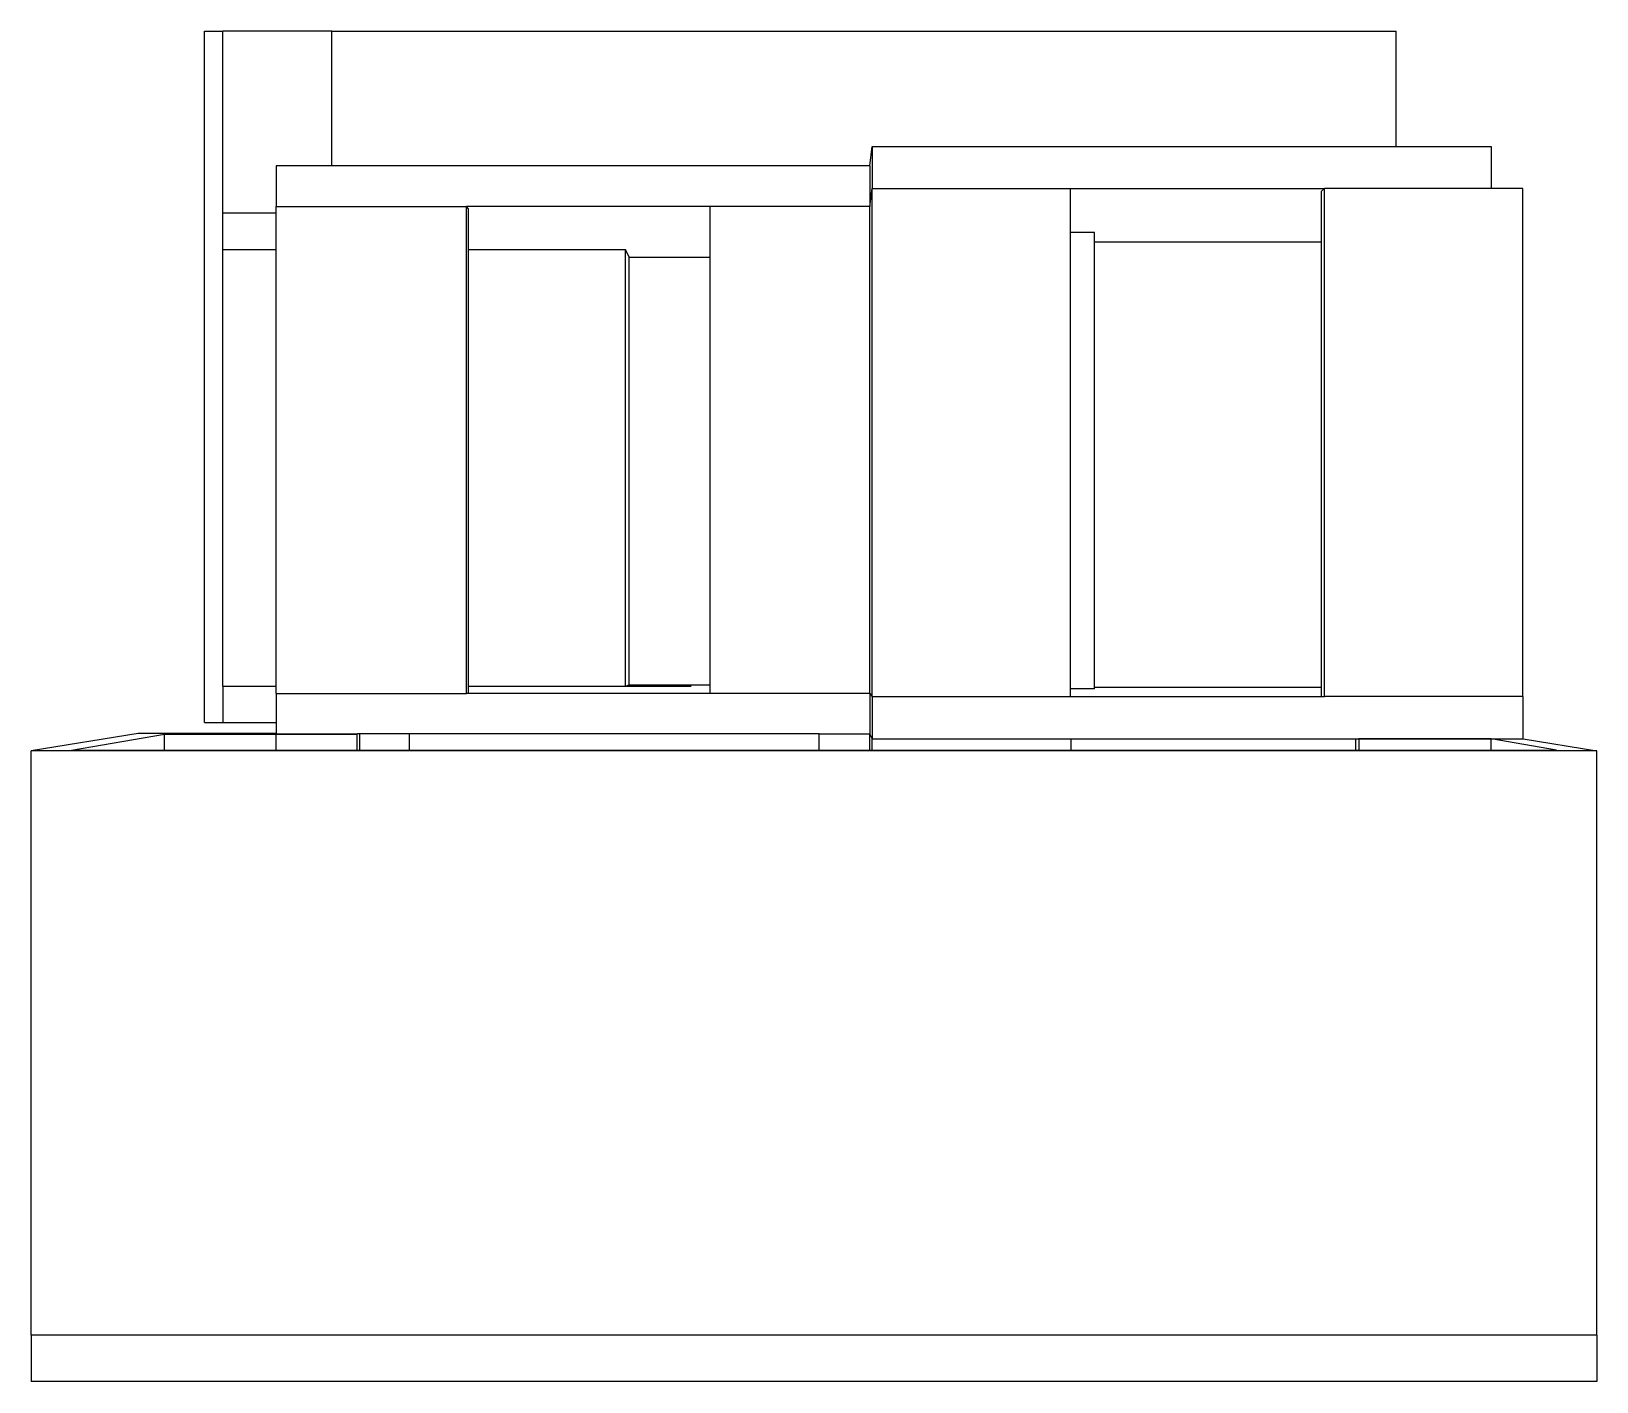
# Model space of a CAD drawing. Header units: metres. Extents: x -8.2 to 8.2, y -8 to 6.2.
import ezdxf

# ---------------------------------------------------------------- set-up
doc = ezdxf.new("R2010")
doc.units = ezdxf.units.M

msp = doc.modelspace()

# ---------------------------------------------------------------- linework, layer by layer
for p, q in [((-6.401, 6.21), (-6.21, 6.21)), ((-6.401, -1.051), (-6.401, 6.21)), ((-5.064, 6.21), (-6.21, 6.21)), ((-6.21, 4.299), (-6.21, 6.21)), ((-5.064, 6.21), (6.114, 6.21)), ((-5.064, 4.797), (-5.064, 6.21)), ((6.114, 5.001), (6.114, 6.21)), ((0.586, 4.797), (0.611, 5.001)), ((0.611, 5.001), (0.611, 4.557)), ((0.611, 5.001), (6.114, 5.001)), ((6.114, 5.001), (7.113, 5.001)), ((7.113, 5.001), (7.113, 4.557)), ((-5.649, 4.797), (-5.649, 4.37)), ((-5.064, 4.797), (-5.649, 4.797)), ((0.586, 4.797), (-5.064, 4.797)), ((0.586, 4.797), (0.586, 4.37)), ((0.586, 4.37), (0.611, 4.557)), ((0.611, 4.557), (2.695, 4.557)), ((0.611, -0.778), (0.611, 4.557)), ((2.695, 4.557), (5.363, 4.557)), ((2.695, 4.096), (2.695, 4.557)), ((5.33, 4.529), (5.363, 4.557)), ((5.33, 3.994), (5.33, 4.529)), ((5.363, -0.778), (5.363, 4.557)), ((7.113, 4.557), (5.363, 4.557)), ((7.447, 4.557), (7.113, 4.557)), ((7.447, -0.778), (7.447, 4.557)), ((-6.21, 3.917), (-6.21, 4.299)), ((-5.649, 4.299), (-6.21, 4.299)), ((-5.649, 4.37), (-3.65, 4.37)), ((-5.649, 4.299), (-5.649, 4.37)), ((-5.649, 3.917), (-5.649, 4.299)), ((-3.628, 4.345), (-3.65, 4.37)), ((-3.65, -0.746), (-3.65, 4.37)), ((-1.091, 4.37), (-3.65, 4.37)), ((-3.628, 3.917), (-3.628, 4.345)), ((0.586, 4.37), (-1.091, 4.37)), ((-1.091, 3.836), (-1.091, 4.37)), ((0.586, -0.746), (0.586, 4.37)), ((2.947, 4.096), (2.695, 4.096)), ((2.695, -0.699), (2.695, 4.096)), ((2.947, 3.994), (2.947, 4.096)), ((5.33, 3.994), (2.947, 3.994)), ((2.947, -0.682), (2.947, 3.994)), ((5.33, -0.682), (5.33, 3.994)), ((-6.21, -0.669), (-6.21, 3.917)), ((-6.21, 3.917), (-5.649, 3.917)), ((-5.649, -0.669), (-5.649, 3.917)), ((-3.628, 3.917), (-1.981, 3.917)), ((-3.628, -0.669), (-3.628, 3.917)), ((-1.941, 3.836), (-1.981, 3.917)), ((-1.981, -0.669), (-1.981, 3.917)), ((-1.941, 3.836), (-1.091, 3.836)), ((-1.941, -0.655), (-1.941, 3.836)), ((-1.091, -0.655), (-1.091, 3.836)), ((-1.981, -0.669), (-1.941, -0.655)), ((-1.941, -0.655), (-1.091, -0.655)), ((-1.091, -0.746), (-1.091, -0.655)), ((-6.21, -0.669), (-5.649, -0.669)), ((-6.21, -0.669), (-6.21, -1.051)), ((-5.649, -0.746), (-5.649, -0.669)), ((-5.649, -0.746), (-3.65, -0.746)), ((-5.649, -0.746), (-5.649, -1.051)), ((-3.65, -0.746), (-3.628, -0.742)), ((-1.091, -0.746), (-3.65, -0.746)), ((-3.628, -0.669), (-1.981, -0.669)), ((-3.628, -0.742), (-3.628, -0.669)), ((-3.628, -0.669), (-1.29, -0.669)), ((0.586, -0.746), (-1.091, -0.746)), ((0.586, -0.746), (0.611, -0.778)), ((0.586, -0.746), (0.586, -1.172)), ((0.611, -0.778), (2.695, -0.778)), ((0.611, -0.778), (0.611, -1.223)), ((2.947, -0.699), (2.695, -0.699)), ((2.695, -0.778), (2.695, -0.699)), ((2.695, -0.778), (5.363, -0.778)), ((5.33, -0.682), (2.947, -0.682)), ((2.947, -0.699), (2.947, -0.682)), ((5.33, -0.773), (5.33, -0.682)), ((5.33, -0.773), (5.363, -0.778)), ((7.447, -0.778), (5.363, -0.778)), ((7.447, -0.778), (7.447, -1.223)), ((-6.401, -1.051), (-6.21, -1.051)), ((-6.21, -1.051), (-5.649, -1.051)), ((-5.649, -1.051), (-5.649, -1.166)), ((-7.101, -1.166), (-8.222, -1.35)), ((-7.801, -1.341), (-6.823, -1.173)), ((-5.649, -1.166), (-7.101, -1.166)), ((-6.823, -1.341), (-6.823, -1.173)), ((-6.823, -1.173), (-5.651, -1.173)), ((-5.651, -1.173), (-5.649, -1.172)), ((-5.651, -1.341), (-5.651, -1.173)), ((-5.651, -1.173), (-4.798, -1.173)), ((-5.649, -1.166), (-5.649, -1.172)), ((-5.649, -1.172), (-4.797, -1.172)), ((-4.798, -1.173), (-4.797, -1.172)), ((-4.798, -1.341), (-4.798, -1.173)), ((-4.77, -1.172), (-4.797, -1.172)), ((-4.77, -1.341), (-4.77, -1.172)), ((-4.248, -1.172), (-4.77, -1.172)), ((-4.248, -1.341), (-4.248, -1.172)), ((0.053, -1.172), (-4.248, -1.172)), ((0.053, -1.172), (0.586, -1.172)), ((0.053, -1.173), (0.053, -1.172)), ((0.053, -1.341), (0.053, -1.172)), ((0.053, -1.172), (0.053, -1.172)), ((0.586, -1.173), (0.053, -1.173)), ((0.053, -1.341), (0.053, -1.173)), ((0.586, -1.173), (0.586, -1.172)), ((0.586, -1.341), (0.586, -1.173)), ((0.586, -1.173), (0.611, -1.223)), ((0.611, -1.223), (2.701, -1.223)), ((0.611, -1.341), (0.611, -1.223)), ((0.611, -1.223), (0.611, -1.223)), ((0.611, -1.223), (2.701, -1.223)), ((2.701, -1.341), (2.701, -1.223)), ((2.701, -1.223), (2.701, -1.223)), ((2.701, -1.223), (5.69, -1.223)), ((5.69, -1.341), (5.69, -1.223)), ((5.69, -1.223), (5.724, -1.223)), ((5.725, -1.223), (5.724, -1.223)), ((5.724, -1.223), (7.447, -1.223)), ((5.725, -1.341), (5.725, -1.223)), ((7.115, -1.223), (5.725, -1.223)), ((7.115, -1.341), (7.115, -1.223)), ((7.115, -1.223), (7.448, -1.223)), ((7.801, -1.341), (7.115, -1.223)), ((7.447, -1.223), (7.448, -1.223)), ((7.448, -1.223), (8.222, -1.35)), ((-8.222, -7.486), (-8.222, -1.35)), ((8.222, -1.35), (-8.222, -1.35)), ((-7.801, -1.341), (-6.823, -1.341)), ((-6.823, -1.341), (-5.651, -1.341)), ((-5.651, -1.341), (-4.798, -1.341)), ((-4.798, -1.341), (-4.77, -1.341)), ((-4.77, -1.341), (-4.248, -1.341)), ((-4.248, -1.341), (0.053, -1.341)), ((0.053, -1.341), (0.053, -1.341)), ((0.053, -1.341), (0.586, -1.341)), ((0.586, -1.341), (0.611, -1.341)), ((0.611, -1.341), (2.701, -1.341)), ((2.701, -1.341), (5.69, -1.341)), ((5.69, -1.341), (5.725, -1.341)), ((5.725, -1.341), (7.115, -1.341)), ((7.115, -1.341), (7.801, -1.341)), ((8.222, -7.486), (8.222, -1.35)), ((8.222, -7.486), (-8.222, -7.486)), ((-8.222, -7.486), (-8.222, -7.976)), ((8.222, -7.486), (-8.222, -7.486)), ((8.222, -7.486), (8.222, -7.976)), ((8.222, -7.976), (-8.222, -7.976))]:
    msp.add_line(p, q)

doc.saveas('drawing.dxf')
